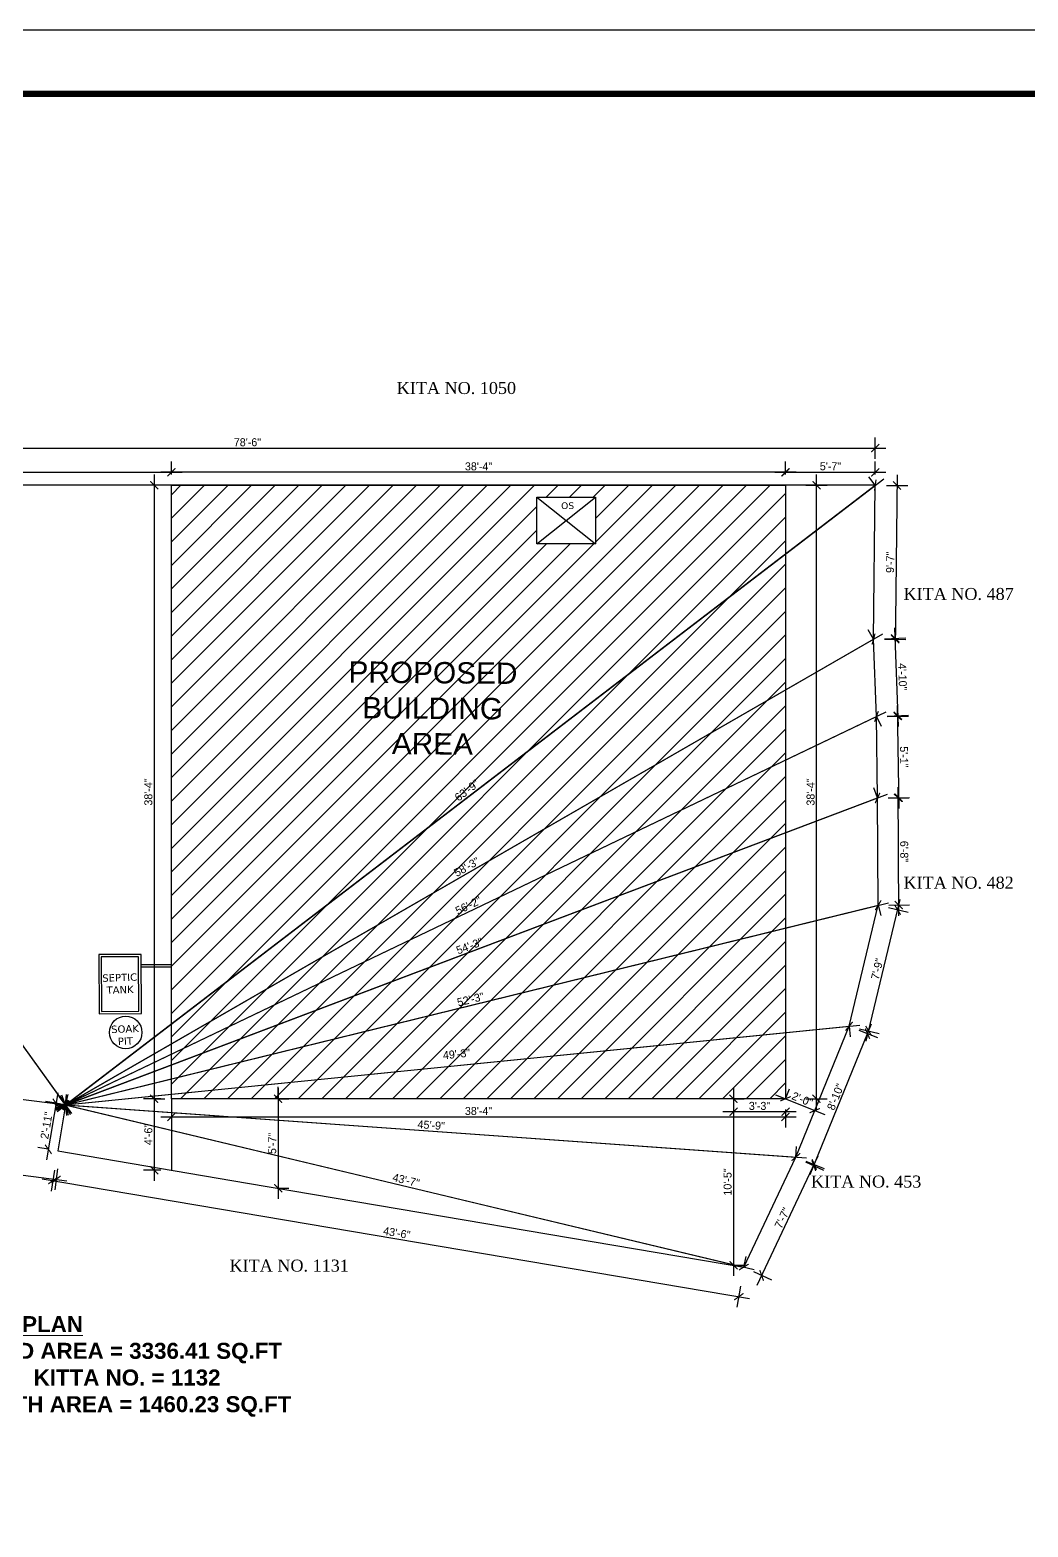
# Model space of a CAD drawing. Header units: inches. Extents: x 3672 to 10975, y -27382 to -746.
# Drawn here: x 4692 to 5441, y -23316 to -22194 of the extents above; entities that cross this region are included whole.
import ezdxf

# ---------------------------------------------------------------- set-up
doc = ezdxf.new("R2010")
doc.units = ezdxf.units.IN
doc.header["$LTSCALE"] = 17
doc.header["$MEASUREMENT"] = 0
for name, color, linetype, lineweight in [('25 BOT BAR', 12, 'Continuous', 25), ('DOOR & WIN', 1, 'Continuous', 25), ('OUTLINE', 1, 'Continuous', 25), ('TEXT', 231, 'Continuous', 20), ('Toilet', 7, 'Continuous', 25)]:
    doc.layers.add(name, color=color, linetype=linetype, lineweight=lineweight)
doc.styles.add('ARCHITECTURE', font='stylu.ttf')
doc.dimstyles.new('8 SCALE', dxfattribs={"dimscale": 0, "dimtxt": 6, "dimasz": 6, "dimexe": 8, "dimexo": 8, "dimgap": 1.25, "dimtad": 1, "dimdec": 0, "dimzin": 3, "dimdsep": 46, "dimlunit": 4, "dimtxsty": 'ARCHITECTURE', "dimblk": 'ARCHTICK', "dimcen": 8, "dimdle": 8, "dimclrd": 5, "dimclre": 5, "dimclrt": 7, "dimadec": 0, "dimazin": 0, "dimtfac": 0.75, "dimtdec": 0, "dimtix": 1, "dimtmove": 2, "dimatfit": 3, "dimldrblk": 'ARCHTICK', "dimfxl": 8, "dimfxlon": 1, "dimtolj": 1, "dimtzin": 0, "dimlwd": -1, "dimlwe": -1, "dimarcsym": 0})

# ---------------------------------------------------------------- blocks, each defined once
blk = doc.blocks.new('_ArchTick')
at = {"color": 0, "linetype": 'ByBlock', "const_width": 0.15}
blk.add_lwpolyline([(-0.5, -0.5), (0.5, 0.5)], dxfattribs=at)
blk = doc.blocks.new('*D2831')
at = {"layer": 'Defpoints', "color": 0, "transparency": 16777216}
for p in [(5326.1, -22507.3), (4384.5, -22535.1), (5326.1, -22535.1)]:
    blk.add_point(p, dxfattribs=at)
at = {"layer": 'OUTLINE', "color": 5, "transparency": 16777216}
for p, q in [((4384.5, -22515.3), (4384.5, -22499.3)), ((5326.1, -22515.3), (5326.1, -22499.3)), ((4376.5, -22507.3), (5334.1, -22507.3))]:
    blk.add_line(p, q, dxfattribs=at)
at = {"layer": 'OUTLINE', "color": 5, "transparency": 16777216, "xscale": 6, "yscale": 6, "zscale": 6, "rotation": 180}
blk.add_blockref('_ArchTick', (4384.5, -22507.3), dxfattribs=at)
at = {"layer": 'OUTLINE', "color": 5, "transparency": 16777216, "xscale": 6, "yscale": 6, "zscale": 6}
blk.add_blockref('_ArchTick', (5326.1, -22507.3), dxfattribs=at)
at = {"layer": 'OUTLINE', "color": 7, "transparency": 16777216, "insert": (4855.3, -22502.9), "char_height": 6, "attachment_point": 5, "style": 'ARCHITECTURE'}
blk.add_mtext('\\A1;78\'-6"', dxfattribs=at)
blk = doc.blocks.new('*D2820')
at = {"layer": 'Defpoints', "color": 0, "transparency": 16777216}
for p in [(4798.3, -22535.1), (4785.4, -22995.1), (4798.3, -22995.1)]:
    blk.add_point(p, dxfattribs=at)
at = {"layer": 'OUTLINE', "color": 5, "transparency": 16777216}
for p, q in [((4785.4, -22527.1), (4785.4, -23003.1)), ((4790.3, -22535.1), (4777.4, -22535.1)), ((4790.3, -22995.1), (4777.4, -22995.1))]:
    blk.add_line(p, q, dxfattribs=at)
at = {"layer": 'OUTLINE', "color": 5, "transparency": 16777216, "xscale": 6, "yscale": 6, "zscale": 6}
for p, rotation in [((4785.4, -22535.1), 90), ((4785.4, -22995.1), 270)]:
    blk.add_blockref('_ArchTick', p, dxfattribs=dict(at, rotation=rotation))
at = {"layer": 'OUTLINE', "color": 7, "transparency": 16777216, "insert": (4781, -22765.1), "char_height": 6, "attachment_point": 5, "rotation": 90, "style": 'ARCHITECTURE'}
blk.add_mtext('\\A1;38\'-4"', dxfattribs=at)
blk = doc.blocks.new('*D2821')
at = {"layer": 'Defpoints', "color": 0, "transparency": 16777216}
for p in [(4798.3, -22995.1), (5258.8, -22995.1), (5258.8, -23008.7)]:
    blk.add_point(p, dxfattribs=at)
at = {"layer": 'OUTLINE', "color": 5, "transparency": 16777216}
for p, q in [((4790.3, -23008.7), (5266.8, -23008.7)), ((4798.3, -23003.1), (4798.3, -23016.7)), ((5258.8, -23003.1), (5258.8, -23016.7))]:
    blk.add_line(p, q, dxfattribs=at)
at = {"layer": 'OUTLINE', "color": 5, "transparency": 16777216, "xscale": 6, "yscale": 6, "zscale": 6, "rotation": 180}
blk.add_blockref('_ArchTick', (4798.3, -23008.7), dxfattribs=at)
at = {"layer": 'OUTLINE', "color": 5, "transparency": 16777216, "xscale": 6, "yscale": 6, "zscale": 6}
blk.add_blockref('_ArchTick', (5258.8, -23008.7), dxfattribs=at)
at = {"layer": 'OUTLINE', "color": 7, "transparency": 16777216, "insert": (5028.6, -23004.3), "char_height": 6, "attachment_point": 5, "style": 'ARCHITECTURE'}
blk.add_mtext('\\A1;38\'-4"', dxfattribs=at)
blk = doc.blocks.new('*D2822')
at = {"layer": 'Defpoints', "color": 0, "transparency": 16777216}
for p in [(5258.8, -22535.1), (5282, -22535.1), (5258.8, -22995.1)]:
    blk.add_point(p, dxfattribs=at)
at = {"layer": 'OUTLINE', "color": 5, "transparency": 16777216}
for p, q in [((5282, -23003.1), (5282, -22527.1)), ((5274, -22535.1), (5290, -22535.1)), ((5274, -22995.1), (5290, -22995.1))]:
    blk.add_line(p, q, dxfattribs=at)
at = {"layer": 'OUTLINE', "color": 5, "transparency": 16777216, "xscale": 6, "yscale": 6, "zscale": 6}
for p, rotation in [((5282, -22535.1), 90), ((5282, -22995.1), 270)]:
    blk.add_blockref('_ArchTick', p, dxfattribs=dict(at, rotation=rotation))
at = {"layer": 'OUTLINE', "color": 7, "transparency": 16777216, "insert": (5277.6, -22765.1), "char_height": 6, "attachment_point": 5, "rotation": 90, "style": 'ARCHITECTURE'}
blk.add_mtext('\\A1;38\'-4"', dxfattribs=at)
blk = doc.blocks.new('*D2823')
at = {"layer": 'Defpoints', "color": 0, "transparency": 16777216}
for p in [(4798.3, -22525.4), (4798.3, -22535.1), (5258.8, -22535.1)]:
    blk.add_point(p, dxfattribs=at)
at = {"layer": 'OUTLINE', "color": 5, "transparency": 16777216}
for p, q in [((4798.3, -22527.1), (4798.3, -22517.4)), ((5258.8, -22527.1), (5258.8, -22517.4)), ((5266.8, -22525.4), (4790.3, -22525.4))]:
    blk.add_line(p, q, dxfattribs=at)
at = {"layer": 'OUTLINE', "color": 5, "transparency": 16777216, "xscale": 6, "yscale": 6, "zscale": 6, "rotation": 180}
blk.add_blockref('_ArchTick', (4798.3, -22525.4), dxfattribs=at)
at = {"layer": 'OUTLINE', "color": 5, "transparency": 16777216, "xscale": 6, "yscale": 6, "zscale": 6}
blk.add_blockref('_ArchTick', (5258.8, -22525.4), dxfattribs=at)
at = {"layer": 'OUTLINE', "color": 7, "transparency": 16777216, "insert": (5028.6, -22521), "char_height": 6, "attachment_point": 5, "style": 'ARCHITECTURE'}
blk.add_mtext('\\A1;38\'-4"', dxfattribs=at)
blk = doc.blocks.new('*D2824')
at = {"layer": 'Defpoints', "color": 0, "transparency": 16777216}
for p in [(5326.1, -22525.4), (5258.8, -22535.1), (5326.1, -22535.1)]:
    blk.add_point(p, dxfattribs=at)
at = {"layer": 'OUTLINE', "color": 5, "transparency": 16777216}
for p, q in [((5258.8, -22527.1), (5258.8, -22517.4)), ((5326.1, -22527.1), (5326.1, -22517.4)), ((5250.8, -22525.4), (5334.1, -22525.4))]:
    blk.add_line(p, q, dxfattribs=at)
at = {"layer": 'OUTLINE', "color": 5, "transparency": 16777216, "xscale": 6, "yscale": 6, "zscale": 6, "rotation": 180}
blk.add_blockref('_ArchTick', (5258.8, -22525.4), dxfattribs=at)
at = {"layer": 'OUTLINE', "color": 5, "transparency": 16777216, "xscale": 6, "yscale": 6, "zscale": 6}
blk.add_blockref('_ArchTick', (5326.1, -22525.4), dxfattribs=at)
at = {"layer": 'OUTLINE', "color": 7, "transparency": 16777216, "insert": (5292.5, -22520.9), "char_height": 6, "attachment_point": 5, "style": 'ARCHITECTURE'}
blk.add_mtext('\\A1;5\'-7"', dxfattribs=at)
blk = doc.blocks.new('*D2832')
at = {"layer": 'Defpoints', "color": 0, "transparency": 16777216}
for p in [(4798.3, -22525.4), (4384.5, -22535.1), (4798.3, -22535.1)]:
    blk.add_point(p, dxfattribs=at)
at = {"layer": 'OUTLINE', "color": 5, "transparency": 16777216}
for p, q in [((4384.5, -22527.1), (4384.5, -22517.4)), ((4798.3, -22527.1), (4798.3, -22517.4)), ((4376.5, -22525.4), (4806.3, -22525.4))]:
    blk.add_line(p, q, dxfattribs=at)
at = {"layer": 'OUTLINE', "color": 5, "transparency": 16777216, "xscale": 6, "yscale": 6, "zscale": 6, "rotation": 180}
blk.add_blockref('_ArchTick', (4384.5, -22525.4), dxfattribs=at)
at = {"layer": 'OUTLINE', "color": 5, "transparency": 16777216, "xscale": 6, "yscale": 6, "zscale": 6}
blk.add_blockref('_ArchTick', (4798.3, -22525.4), dxfattribs=at)
at = {"layer": 'OUTLINE', "color": 7, "transparency": 16777216, "insert": (4591.4, -22521), "char_height": 6, "attachment_point": 5, "style": 'ARCHITECTURE'}
blk.add_mtext('\\A1;34\'-6"', dxfattribs=at)
blk = doc.blocks.new('*D2833')
at = {"layer": 'Defpoints', "color": 0, "transparency": 16777216}
for p in [(4384.5, -22535.1), (4384.5, -22535.1), (4718.9, -22999.7)]:
    blk.add_point(p, dxfattribs=at)
at = {"layer": 'OUTLINE', "color": 5, "transparency": 16777216}
for p, q in [((4723.6, -23006.2), (4379.9, -22528.6)), ((4384.5, -22535.1), (4391, -22530.4)), ((4718.9, -22999.7), (4725.4, -22995.1))]:
    blk.add_line(p, q, dxfattribs=at)
at = {"layer": 'OUTLINE', "color": 5, "transparency": 16777216, "xscale": 6, "yscale": 6, "zscale": 6}
for p, rotation in [((4384.5, -22535.1), 125.7398794609257), ((4718.9, -22999.7), 305.7398794609257)]:
    blk.add_blockref('_ArchTick', p, dxfattribs=dict(at, rotation=rotation))
at = {"layer": 'OUTLINE', "color": 7, "transparency": 16777216, "insert": (4555.4, -22764.8), "char_height": 6, "attachment_point": 5, "rotation": 305.7399, "style": 'ARCHITECTURE'}
blk.add_mtext('\\A1;47\'-8"', dxfattribs=at)
blk = doc.blocks.new('*D2834')
at = {"layer": 'Defpoints', "color": 0, "transparency": 16777216}
for p in [(5326.1, -22535.1), (5326.1, -22535.1), (4718.9, -22999.7)]:
    blk.add_point(p, dxfattribs=at)
at = {"layer": 'OUTLINE', "color": 5, "transparency": 16777216}
for p, q in [((5326.1, -22535.1), (5321.3, -22528.7)), ((4712.6, -23004.6), (5332.5, -22530.2)), ((4718.9, -22999.7), (4714.1, -22993.4))]:
    blk.add_line(p, q, dxfattribs=at)
at = {"layer": 'OUTLINE', "color": 5, "transparency": 16777216, "xscale": 6, "yscale": 6, "zscale": 6}
for p, rotation in [((5326.1, -22535.1), 37.42406054625734), ((4718.9, -22999.7), 217.4240605462573)]:
    blk.add_blockref('_ArchTick', p, dxfattribs=dict(at, rotation=rotation))
at = {"layer": 'OUTLINE', "color": 7, "transparency": 16777216, "insert": (5019.9, -22763.9), "char_height": 6, "attachment_point": 5, "rotation": 37.4241, "style": 'ARCHITECTURE'}
blk.add_mtext('\\A1;63\'-9"', dxfattribs=at)
blk = doc.blocks.new('*D2835')
at = {"layer": 'Defpoints', "color": 0, "transparency": 16777216}
for p in [(5324.8, -22650.5), (5324.8, -22650.5), (4718.9, -22999.7)]:
    blk.add_point(p, dxfattribs=at)
at = {"layer": 'OUTLINE', "color": 5, "transparency": 16777216}
for p, q in [((4712, -23003.7), (5331.8, -22646.5)), ((5324.8, -22650.5), (5320.8, -22643.5)), ((4718.9, -22999.7), (4714.9, -22992.8))]:
    blk.add_line(p, q, dxfattribs=at)
at = {"layer": 'OUTLINE', "color": 5, "transparency": 16777216, "xscale": 6, "yscale": 6, "zscale": 6}
for p, rotation in [((5324.8, -22650.5), 29.9628281040073), ((4718.9, -22999.7), 209.9628281040073)]:
    blk.add_blockref('_ArchTick', p, dxfattribs=dict(at, rotation=rotation))
at = {"layer": 'OUTLINE', "color": 7, "transparency": 16777216, "insert": (5019.7, -22821.3), "char_height": 6, "attachment_point": 5, "rotation": 29.9628, "style": 'ARCHITECTURE'}
blk.add_mtext('\\A1;58\'-3"', dxfattribs=at)
blk = doc.blocks.new('*D2836')
at = {"layer": 'Defpoints', "color": 0, "transparency": 16777216}
for p in [(5327, -22708.5), (5327, -22708.5), (4718.9, -22999.7)]:
    blk.add_point(p, dxfattribs=at)
at = {"layer": 'OUTLINE', "color": 5, "transparency": 16777216}
for p, q in [((4711.7, -23003.2), (5334.2, -22705)), ((5327, -22708.5), (5330.4, -22715.7)), ((4718.9, -22999.7), (4722.4, -23007))]:
    blk.add_line(p, q, dxfattribs=at)
at = {"layer": 'OUTLINE', "color": 5, "transparency": 16777216, "xscale": 6, "yscale": 6, "zscale": 6}
for p, rotation in [((5327, -22708.5), 25.5953412940383), ((4718.9, -22999.7), 205.5953412940383)]:
    blk.add_blockref('_ArchTick', p, dxfattribs=dict(at, rotation=rotation))
at = {"layer": 'OUTLINE', "color": 7, "transparency": 16777216, "insert": (5021, -22850.2), "char_height": 6, "attachment_point": 5, "rotation": 25.5953, "style": 'ARCHITECTURE'}
blk.add_mtext('\\A1;56\'-2"', dxfattribs=at)
blk = doc.blocks.new('*D2837')
at = {"layer": 'Defpoints', "color": 0, "transparency": 16777216}
for p in [(5327.8, -22769.6), (5327.8, -22769.6), (4718.9, -22999.7)]:
    blk.add_point(p, dxfattribs=at)
at = {"layer": 'OUTLINE', "color": 5, "transparency": 16777216}
for p, q in [((5327.8, -22769.6), (5325, -22762.1)), ((4711.4, -23002.6), (5335.3, -22766.8)), ((4718.9, -22999.7), (4716.1, -22992.3))]:
    blk.add_line(p, q, dxfattribs=at)
at = {"layer": 'OUTLINE', "color": 5, "transparency": 16777216, "xscale": 6, "yscale": 6, "zscale": 6}
for p, rotation in [((5327.8, -22769.6), 20.7046822510771), ((4718.9, -22999.7), 200.7046822510771)]:
    blk.add_blockref('_ArchTick', p, dxfattribs=dict(at, rotation=rotation))
at = {"layer": 'OUTLINE', "color": 7, "transparency": 16777216, "insert": (5021.8, -22880.6), "char_height": 6, "attachment_point": 5, "rotation": 20.7047, "style": 'ARCHITECTURE'}
blk.add_mtext('\\A1;54\'-3"', dxfattribs=at)
blk = doc.blocks.new('*D2838')
at = {"layer": 'Defpoints', "color": 0, "transparency": 16777216}
for p in [(5328.3, -22850), (5328.3, -22850), (4718.9, -22999.7)]:
    blk.add_point(p, dxfattribs=at)
at = {"layer": 'OUTLINE', "color": 5, "transparency": 16777216}
for p, q in [((4711.2, -23001.7), (5336, -22848.1)), ((5328.3, -22850), (5330.2, -22857.7)), ((4718.9, -22999.7), (4720.8, -23007.5))]:
    blk.add_line(p, q, dxfattribs=at)
at = {"layer": 'OUTLINE', "color": 5, "transparency": 16777216, "xscale": 6, "yscale": 6, "zscale": 6}
for p, rotation in [((5328.3, -22850), 13.8089202025117), ((4718.9, -22999.7), 193.8089202025117)]:
    blk.add_blockref('_ArchTick', p, dxfattribs=dict(at, rotation=rotation))
at = {"layer": 'OUTLINE', "color": 7, "transparency": 16777216, "insert": (5022.6, -22920.6), "char_height": 6, "attachment_point": 5, "rotation": 13.8089, "style": 'ARCHITECTURE'}
blk.add_mtext('\\A1;52\'-3"', dxfattribs=at)
blk = doc.blocks.new('*D2839')
at = {"layer": 'Defpoints', "color": 0, "transparency": 16777216}
for p in [(5306.5, -22940.7), (5306.5, -22940.7), (4718.9, -22999.7)]:
    blk.add_point(p, dxfattribs=at)
at = {"layer": 'OUTLINE', "color": 5, "transparency": 16777216}
for p, q in [((4711, -23000.5), (5314.5, -22939.9)), ((5306.5, -22940.7), (5307.3, -22948.6)), ((4718.9, -22999.7), (4719.7, -23007.7))]:
    blk.add_line(p, q, dxfattribs=at)
at = {"layer": 'OUTLINE', "color": 5, "transparency": 16777216, "xscale": 6, "yscale": 6, "zscale": 6}
for p, rotation in [((5306.5, -22940.7), 5.739358290256903), ((4718.9, -22999.7), 185.7393582902569)]:
    blk.add_blockref('_ArchTick', p, dxfattribs=dict(at, rotation=rotation))
at = {"layer": 'OUTLINE', "color": 7, "transparency": 16777216, "insert": (5012.1, -22961.6), "char_height": 6, "attachment_point": 5, "rotation": 5.7394, "style": 'ARCHITECTURE'}
blk.add_mtext('\\A1;49\'-3"', dxfattribs=at)
blk = doc.blocks.new('*D2840')
at = {"layer": 'Defpoints', "color": 0, "transparency": 16777216}
for p in [(4718.9, -22999.7), (5266.6, -23038.8), (5266.6, -23038.8)]:
    blk.add_point(p, dxfattribs=at)
at = {"layer": 'OUTLINE', "color": 5, "transparency": 16777216}
for p, q in [((4710.9, -22999.2), (5274.6, -23039.4)), ((4718.9, -22999.7), (4719.5, -22991.8)), ((5266.6, -23038.8), (5267.1, -23030.9))]:
    blk.add_line(p, q, dxfattribs=at)
at = {"layer": 'OUTLINE', "color": 5, "transparency": 16777216, "xscale": 6, "yscale": 6, "zscale": 6}
for p, rotation in [((4718.9, -22999.7), 175.9170253960501), ((5266.6, -23038.8), 355.9170253960501)]:
    blk.add_blockref('_ArchTick', p, dxfattribs=dict(at, rotation=rotation))
at = {"layer": 'OUTLINE', "color": 7, "transparency": 16777216, "insert": (4993.1, -23014.9), "char_height": 6, "attachment_point": 5, "rotation": 355.917, "style": 'ARCHITECTURE'}
blk.add_mtext('\\A1;45\'-9"', dxfattribs=at)
blk = doc.blocks.new('*D2841')
at = {"layer": 'Defpoints', "color": 0, "transparency": 16777216}
for p in [(4718.9, -22999.7), (5227.5, -23121.3), (5227.5, -23121.3)]:
    blk.add_point(p, dxfattribs=at)
at = {"layer": 'OUTLINE', "color": 5, "transparency": 16777216}
for p, q in [((4711.1, -22997.9), (5235.3, -23123.1)), ((4718.9, -22999.7), (4720.8, -22992)), ((5227.5, -23121.3), (5229.4, -23113.5))]:
    blk.add_line(p, q, dxfattribs=at)
at = {"layer": 'OUTLINE', "color": 5, "transparency": 16777216, "xscale": 6, "yscale": 6, "zscale": 6}
for p, rotation in [((4718.9, -22999.7), 166.5628021424033), ((5227.5, -23121.3), 346.5628021424033)]:
    blk.add_blockref('_ArchTick', p, dxfattribs=dict(at, rotation=rotation))
at = {"layer": 'OUTLINE', "color": 7, "transparency": 16777216, "insert": (4974.3, -23056.2), "char_height": 6, "attachment_point": 5, "rotation": 346.5628, "style": 'ARCHITECTURE'}
blk.add_mtext('\\A1;43\'-7"', dxfattribs=at)
blk = doc.blocks.new('*D2842')
at = {"layer": 'Defpoints', "color": 0, "transparency": 16777216}
for p in [(4718.9, -22999.7), (4706, -23033), (4713.1, -23034.2)]:
    blk.add_point(p, dxfattribs=at)
at = {"layer": 'OUTLINE', "color": 5, "transparency": 16777216}
for p, q in [((4711.8, -22998.5), (4703.9, -22997.2)), ((4713.1, -22990.7), (4704.7, -23040.9)), ((4706, -23033), (4698.1, -23031.7))]:
    blk.add_line(p, q, dxfattribs=at)
at = {"layer": 'OUTLINE', "color": 5, "transparency": 16777216, "xscale": 6, "yscale": 6, "zscale": 6}
for p, rotation in [((4711.8, -22998.5), 80.49455252683555), ((4706, -23033), 260.4945525268356)]:
    blk.add_blockref('_ArchTick', p, dxfattribs=dict(at, rotation=rotation))
at = {"layer": 'OUTLINE', "color": 7, "transparency": 16777216, "insert": (4704.6, -23015.1), "char_height": 6, "attachment_point": 5, "rotation": 80.4946, "style": 'ARCHITECTURE'}
blk.add_mtext('\\A1;2\'-11"', dxfattribs=at)
blk = doc.blocks.new('*D2843')
at = {"layer": 'Defpoints', "color": 0, "transparency": 16777216}
for p in [(4341.6, -22951.9), (4718.9, -22999.7), (4711.8, -23055.6)]:
    blk.add_point(p, dxfattribs=at)
at = {"layer": 'OUTLINE', "color": 5, "transparency": 16777216}
for p, q in [((4335.6, -22999.8), (4333.5, -23015.7)), ((4326.6, -23006.7), (4719.8, -23056.6)), ((4712.9, -23047.6), (4710.8, -23063.5))]:
    blk.add_line(p, q, dxfattribs=at)
at = {"layer": 'OUTLINE', "color": 5, "transparency": 16777216, "xscale": 6, "yscale": 6, "zscale": 6}
for p, rotation in [((4334.5, -23007.7), 172.7744740016134), ((4711.8, -23055.6), 352.7744740016134)]:
    blk.add_blockref('_ArchTick', p, dxfattribs=dict(at, rotation=rotation))
at = {"layer": 'OUTLINE', "color": 7, "transparency": 16777216, "insert": (4523.7, -23027.3), "char_height": 6, "attachment_point": 5, "rotation": 352.7745, "style": 'ARCHITECTURE'}
blk.add_mtext('\\A1;31\'-8"', dxfattribs=at)
blk = doc.blocks.new('*D2847')
at = {"layer": 'Defpoints', "color": 0, "transparency": 16777216}
for p in [(5324.8, -22650.5), (5341, -22649.9), (5327, -22708.5)]:
    blk.add_point(p, dxfattribs=at)
at = {"layer": 'OUTLINE', "color": 5, "transparency": 16777216}
for p, q in [((5333, -22650.2), (5349, -22649.6)), ((5343.4, -22715.9), (5340.7, -22641.9)), ((5335.1, -22708.2), (5351.1, -22707.6))]:
    blk.add_line(p, q, dxfattribs=at)
at = {"layer": 'OUTLINE', "color": 5, "transparency": 16777216, "xscale": 6, "yscale": 6, "zscale": 6}
for p, rotation in [((5341, -22649.9), 92.10600920899331), ((5343.1, -22707.9), 272.1060092089933)]:
    blk.add_blockref('_ArchTick', p, dxfattribs=dict(at, rotation=rotation))
at = {"layer": 'OUTLINE', "color": 7, "transparency": 16777216, "insert": (5346.5, -22678.7), "char_height": 6, "attachment_point": 5, "rotation": 272.106, "style": 'ARCHITECTURE'}
blk.add_mtext('\\A1;4\'-10"', dxfattribs=at)
blk = doc.blocks.new('*D2848')
at = {"layer": 'Defpoints', "color": 0, "transparency": 16777216}
for p in [(5327, -22708.5), (5342.9, -22708.3), (5327.8, -22769.6)]:
    blk.add_point(p, dxfattribs=at)
at = {"layer": 'OUTLINE', "color": 5, "transparency": 16777216}
for p, q in [((5335, -22708.4), (5350.9, -22708.2)), ((5343.9, -22777.4), (5342.8, -22700.3)), ((5335.8, -22769.5), (5351.7, -22769.3))]:
    blk.add_line(p, q, dxfattribs=at)
at = {"layer": 'OUTLINE', "color": 5, "transparency": 16777216, "xscale": 6, "yscale": 6, "zscale": 6}
for p, rotation in [((5342.9, -22708.3), 90.79564873130437), ((5343.7, -22769.4), 270.7956487313044)]:
    blk.add_blockref('_ArchTick', p, dxfattribs=dict(at, rotation=rotation))
at = {"layer": 'OUTLINE', "color": 7, "transparency": 16777216, "insert": (5347.7, -22738.8), "char_height": 6, "attachment_point": 5, "rotation": 270.7956, "style": 'ARCHITECTURE'}
blk.add_mtext('\\A1;5\'-1"', dxfattribs=at)
blk = doc.blocks.new('*D2849')
at = {"layer": 'Defpoints', "color": 0, "transparency": 16777216}
for p in [(5327.8, -22769.6), (5343.2, -22769.5), (5328.3, -22850)]:
    blk.add_point(p, dxfattribs=at)
at = {"layer": 'OUTLINE', "color": 5, "transparency": 16777216}
for p, q in [((5343.7, -22857.9), (5343.2, -22761.5)), ((5335.8, -22769.6), (5351.2, -22769.5)), ((5336.3, -22849.9), (5351.7, -22849.8))]:
    blk.add_line(p, q, dxfattribs=at)
at = {"layer": 'OUTLINE', "color": 5, "transparency": 16777216, "xscale": 6, "yscale": 6, "zscale": 6}
for p, rotation in [((5343.2, -22769.5), 90.34103641696842), ((5343.7, -22849.9), 270.3410364169684)]:
    blk.add_blockref('_ArchTick', p, dxfattribs=dict(at, rotation=rotation))
at = {"layer": 'OUTLINE', "color": 7, "transparency": 16777216, "insert": (5347.8, -22809.7), "char_height": 6, "attachment_point": 5, "rotation": 270.341, "style": 'ARCHITECTURE'}
blk.add_mtext('\\A1;6\'-8"', dxfattribs=at)
blk = doc.blocks.new('*D2850')
at = {"layer": 'Defpoints', "color": 0, "transparency": 16777216}
for p in [(5328.3, -22850), (5342.9, -22853.5), (5306.5, -22940.7)]:
    blk.add_point(p, dxfattribs=at)
at = {"layer": 'OUTLINE', "color": 5, "transparency": 16777216}
for p, q in [((5319.2, -22952), (5344.7, -22845.7)), ((5336.1, -22851.8), (5350.7, -22855.3)), ((5314.3, -22942.6), (5328.9, -22946.1))]:
    blk.add_line(p, q, dxfattribs=at)
at = {"layer": 'OUTLINE', "color": 5, "transparency": 16777216, "xscale": 6, "yscale": 6, "zscale": 6}
for p, rotation in [((5342.9, -22853.5), 76.5000800018963), ((5321.1, -22944.2), 256.5000800018963)]:
    blk.add_blockref('_ArchTick', p, dxfattribs=dict(at, rotation=rotation))
at = {"layer": 'OUTLINE', "color": 7, "transparency": 16777216, "insert": (5327.6, -22897.8), "char_height": 6, "attachment_point": 5, "rotation": 76.5001, "style": 'ARCHITECTURE'}
blk.add_mtext('\\A1;7\'-9"', dxfattribs=at)
blk = doc.blocks.new('*D2851')
at = {"layer": 'Defpoints', "color": 0, "transparency": 16777216}
for p in [(5306.5, -22940.7), (5320.3, -22946.3), (5266.6, -23038.8)]:
    blk.add_point(p, dxfattribs=at)
at = {"layer": 'OUTLINE', "color": 5, "transparency": 16777216}
for p, q in [((5277.3, -23051.8), (5323.3, -22938.9)), ((5313.9, -22943.7), (5327.7, -22949.3)), ((5274, -23041.8), (5287.8, -23047.5))]:
    blk.add_line(p, q, dxfattribs=at)
at = {"layer": 'OUTLINE', "color": 5, "transparency": 16777216, "xscale": 6, "yscale": 6, "zscale": 6}
for p, rotation in [((5320.3, -22946.3), 67.86620651613339), ((5280.4, -23044.4), 247.8662065161334)]:
    blk.add_blockref('_ArchTick', p, dxfattribs=dict(at, rotation=rotation))
at = {"layer": 'OUTLINE', "color": 7, "transparency": 16777216, "insert": (5296.3, -22993.7), "char_height": 6, "attachment_point": 5, "rotation": 67.8662, "style": 'ARCHITECTURE'}
blk.add_mtext('\\A1;8\'-10"', dxfattribs=at)
blk = doc.blocks.new('*D2852')
at = {"layer": 'Defpoints', "color": 0, "transparency": 16777216}
for p in [(5266.6, -23038.8), (5280, -23045.2), (5227.5, -23121.3)]:
    blk.add_point(p, dxfattribs=at)
at = {"layer": 'OUTLINE', "color": 5, "transparency": 16777216}
for p, q in [((5237.5, -23134.8), (5283.4, -23037.9)), ((5273.8, -23042.3), (5287.2, -23048.6)), ((5234.8, -23124.7), (5248.2, -23131))]:
    blk.add_line(p, q, dxfattribs=at)
at = {"layer": 'OUTLINE', "color": 5, "transparency": 16777216, "xscale": 6, "yscale": 6, "zscale": 6}
for p, rotation in [((5280, -23045.2), 64.6549877127535), ((5240.9, -23127.6), 244.6549877127535)]:
    blk.add_blockref('_ArchTick', p, dxfattribs=dict(at, rotation=rotation))
at = {"layer": 'OUTLINE', "color": 7, "transparency": 16777216, "insert": (5256.4, -23084.5), "char_height": 6, "attachment_point": 5, "rotation": 64.655, "style": 'ARCHITECTURE'}
blk.add_mtext('\\A1;7\'-7"', dxfattribs=at)
blk = doc.blocks.new('*D2825')
at = {"layer": 'Defpoints', "color": 0, "transparency": 16777216}
for p in [(5326.1, -22535.1), (5324.8, -22650.5), (5341.1, -22650.6)]:
    blk.add_point(p, dxfattribs=at)
at = {"layer": 'OUTLINE', "color": 5, "transparency": 16777216}
for p, q in [((5342.5, -22527.3), (5341, -22658.6)), ((5334.4, -22535.2), (5350.4, -22535.4)), ((5333.1, -22650.5), (5349.1, -22650.7))]:
    blk.add_line(p, q, dxfattribs=at)
at = {"layer": 'OUTLINE', "color": 5, "transparency": 16777216, "xscale": 6, "yscale": 6, "zscale": 6}
for p, rotation in [((5342.4, -22535.3), 89.34296870239271), ((5341.1, -22650.6), 269.3429687023927)]:
    blk.add_blockref('_ArchTick', p, dxfattribs=dict(at, rotation=rotation))
at = {"layer": 'OUTLINE', "color": 7, "transparency": 16777216, "insert": (5337.3, -22592.9), "char_height": 6, "attachment_point": 5, "rotation": 89.343, "style": 'ARCHITECTURE'}
blk.add_mtext('\\A1;9\'-7"', dxfattribs=at)
blk = doc.blocks.new('*D2826')
at = {"layer": 'Defpoints', "color": 0, "transparency": 16777216}
for p in [(4713.1, -23034.2), (5227.5, -23121.3), (5223.8, -23143.5)]:
    blk.add_point(p, dxfattribs=at)
at = {"layer": 'OUTLINE', "color": 5, "transparency": 16777216}
for p, q in [((4701.5, -23055.2), (5231.7, -23144.8)), ((4710.7, -23048.6), (4708.1, -23064.4)), ((5225.1, -23135.6), (5222.4, -23151.4))]:
    blk.add_line(p, q, dxfattribs=at)
at = {"layer": 'OUTLINE', "color": 5, "transparency": 16777216, "xscale": 6, "yscale": 6, "zscale": 6}
for p, rotation in [((4709.4, -23056.5), 170.3981090450754), ((5223.8, -23143.5), 350.3981090450754)]:
    blk.add_blockref('_ArchTick', p, dxfattribs=dict(at, rotation=rotation))
at = {"layer": 'OUTLINE', "color": 7, "transparency": 16777216, "insert": (4967.3, -23095.7), "char_height": 6, "attachment_point": 5, "rotation": 350.3981, "style": 'ARCHITECTURE'}
blk.add_mtext('\\A1;43\'-6"', dxfattribs=at)
blk = doc.blocks.new('*D2827')
at = {"layer": 'Defpoints', "color": 0, "transparency": 16777216}
for p in [(5258.8, -22995.1), (5280.7, -23004), (5280.7, -23004)]:
    blk.add_point(p, dxfattribs=at)
at = {"layer": 'OUTLINE', "color": 5, "transparency": 16777216}
for p, q in [((5258.8, -22995.1), (5261.8, -22987.7)), ((5251.4, -22992.1), (5288.2, -23007)), ((5280.7, -23004), (5283.8, -22996.6))]:
    blk.add_line(p, q, dxfattribs=at)
at = {"layer": 'OUTLINE', "color": 5, "transparency": 16777216, "xscale": 6, "yscale": 6, "zscale": 6}
for p, rotation in [((5258.8, -22995.1), 157.866206516134), ((5280.7, -23004), 337.866206516134)]:
    blk.add_blockref('_ArchTick', p, dxfattribs=dict(at, rotation=rotation))
at = {"layer": 'OUTLINE', "color": 7, "transparency": 16777216, "insert": (5271.4, -22995.5), "char_height": 6, "attachment_point": 5, "rotation": 337.8662, "style": 'ARCHITECTURE'}
blk.add_mtext('\\A1;2\'-0"', dxfattribs=at)
blk = doc.blocks.new('*D2828')
at = {"layer": 'Defpoints', "color": 0, "transparency": 16777216}
for p in [(5219.8, -22995.1), (5258.8, -22995.1), (5219.8, -23004.8)]:
    blk.add_point(p, dxfattribs=at)
at = {"layer": 'OUTLINE', "color": 5, "transparency": 16777216}
for p, q in [((5266.8, -23004.8), (5211.8, -23004.8)), ((5219.8, -23003.1), (5219.8, -23012.8)), ((5258.8, -23003.1), (5258.8, -23012.8))]:
    blk.add_line(p, q, dxfattribs=at)
at = {"layer": 'OUTLINE', "color": 5, "transparency": 16777216, "xscale": 6, "yscale": 6, "zscale": 6, "rotation": 180}
blk.add_blockref('_ArchTick', (5219.8, -23004.8), dxfattribs=at)
at = {"layer": 'OUTLINE', "color": 5, "transparency": 16777216, "xscale": 6, "yscale": 6, "zscale": 6}
blk.add_blockref('_ArchTick', (5258.8, -23004.8), dxfattribs=at)
at = {"layer": 'OUTLINE', "color": 7, "transparency": 16777216, "insert": (5239.3, -23000.5), "char_height": 6, "attachment_point": 5, "style": 'ARCHITECTURE'}
blk.add_mtext('\\A1;3\'-3"', dxfattribs=at)
blk = doc.blocks.new('*D2829')
at = {"layer": 'Defpoints', "color": 0, "transparency": 16777216}
for p in [(5219.8, -22995.1), (5219.8, -23120), (5219.8, -23120)]:
    blk.add_point(p, dxfattribs=at)
at = {"layer": 'OUTLINE', "color": 5, "transparency": 16777216}
for p, q in [((5219.8, -22987.1), (5219.8, -23128)), ((5219.8, -22995.1), (5227.8, -22995.1)), ((5219.8, -23120), (5227.8, -23120))]:
    blk.add_line(p, q, dxfattribs=at)
at = {"layer": 'OUTLINE', "color": 5, "transparency": 16777216, "xscale": 6, "yscale": 6, "zscale": 6}
for p, rotation in [((5219.8, -22995.1), 90), ((5219.8, -23120), 270)]:
    blk.add_blockref('_ArchTick', p, dxfattribs=dict(at, rotation=rotation))
at = {"layer": 'OUTLINE', "color": 7, "transparency": 16777216, "insert": (5215.4, -23057.5), "char_height": 6, "attachment_point": 5, "rotation": 90, "style": 'ARCHITECTURE'}
blk.add_mtext('\\A1;10\'-5"', dxfattribs=at)
blk = doc.blocks.new('*D2830')
at = {"layer": '25 BOT BAR', "color": 5, "transparency": 16777216}
for p, q in [((4878.3, -22987.1), (4878.3, -23070.2)), ((4878.3, -22995.1), (4886.3, -22995.1)), ((4878.3, -23062.2), (4886.3, -23062.2))]:
    blk.add_line(p, q, dxfattribs=at)
at = {"layer": 'Defpoints', "color": 0, "transparency": 16777216}
for p in [(4878.3, -22995.1), (4878.3, -23062.2), (4878.3, -23062.2)]:
    blk.add_point(p, dxfattribs=at)
at = {"layer": '25 BOT BAR', "color": 5, "transparency": 16777216, "xscale": 6, "yscale": 6, "zscale": 6}
for p, rotation in [((4878.3, -22995.1), 90), ((4878.3, -23062.2), 270)]:
    blk.add_blockref('_ArchTick', p, dxfattribs=dict(at, rotation=rotation))
at = {"layer": '25 BOT BAR', "color": 7, "transparency": 16777216, "insert": (4873.9, -23028.6), "char_height": 6, "attachment_point": 5, "rotation": 90, "style": 'ARCHITECTURE'}
blk.add_mtext('\\A1;5\'-7"', dxfattribs=at)
blk = doc.blocks.new('*D3155')
at = {"layer": 'Defpoints', "color": 0, "transparency": 16777216}
for p in [(4785.4, -22995.1), (4785.4, -23048.7), (4798.3, -23048.7)]:
    blk.add_point(p, dxfattribs=at)
at = {"layer": 'OUTLINE', "color": 5, "transparency": 16777216}
for p, q in [((4785.4, -22987.1), (4785.4, -23056.7)), ((4785.4, -22995.1), (4793.4, -22995.1)), ((4790.3, -23048.7), (4777.4, -23048.7))]:
    blk.add_line(p, q, dxfattribs=at)
at = {"layer": 'OUTLINE', "color": 5, "transparency": 16777216, "xscale": 6, "yscale": 6, "zscale": 6}
for p, rotation in [((4785.4, -22995.1), 90), ((4785.4, -23048.7), 270)]:
    blk.add_blockref('_ArchTick', p, dxfattribs=dict(at, rotation=rotation))
at = {"layer": 'OUTLINE', "color": 7, "transparency": 16777216, "insert": (4781, -23021.9), "char_height": 6, "attachment_point": 5, "rotation": 90, "style": 'ARCHITECTURE'}
blk.add_mtext('\\A1;4\'-6"', dxfattribs=at)

msp = doc.modelspace()

# ---------------------------------------------------------------- hatches: boundary and pattern name
at = {"layer": 'OUTLINE'}
h = msp.add_hatch(dxfattribs=at)
h.set_pattern_fill('ANSI31', color=256, scale=100)
h.set_pattern_definition([(45, (-3879.32, -5056.855), (-8.838835, 8.838835), [])])
h.paths.add_polyline_path([(5258.8, -22586.6), (4798.3, -22939), (4798.3, -22954), (5258.8, -22688.5)])
h.paths.add_polyline_path([(5258.8, -22741.1), (5258.8, -22688.5), (4798.3, -22954), (4798.3, -22961.7)])
h.paths.add_polyline_path([(5258.8, -22741.1), (4798.3, -22961.7), (4798.3, -22969.7), (5258.8, -22795.7)])
h.paths.add_polyline_path([(5258.8, -22795.7), (4798.3, -22969.7), (4798.3, -22980.2), (5258.8, -22867)])
h.paths.add_polyline_path([(5258.8, -22867), (4798.3, -22980.2), (4798.3, -22991.8), (5258.8, -22945.5)])
h.paths.add_polyline_path([(5258.8, -22945.5), (4798.3, -22991.8), (4798.3, -22995.1), (5258.8, -22995.1)])
h.paths.add_polyline_path([(5012.9, -22777.9), (5035, -22761), (5026.6, -22749.9), (5004.5, -22766.9)], flags=24)
h.paths.add_polyline_path([(4926.3, -22745.7), (5061, -22746.7), (5061.7, -22660.2), (4927, -22659.1)], flags=24)
h.paths.add_polyline_path([(5010.9, -22834.2), (5035, -22820.3), (5028.1, -22808.3), (5004, -22822.2)], flags=24)
h.paths.add_polyline_path([(5011.3, -22862.4), (5036.4, -22850.4), (5030.4, -22837.8), (5005.3, -22849.9)], flags=24)
h.paths.add_polyline_path([(5011.1, -22891.9), (5037.1, -22882.1), (5032.2, -22869.1), (5006.2, -22878.9)], flags=24)
h.paths.add_polyline_path([(5010.5, -22930.6), (5037.6, -22923.9), (5034.2, -22910.4), (5007.2, -22917.1)], flags=24)
h.paths.add_polyline_path([(4999, -22969.8), (5026.7, -22967), (5025.3, -22953.2), (4997.6, -22955.9)], flags=24)
h.paths.add_polyline_path([(5072.3, -22579.1), (5072.3, -22544.1), (5116.3, -22544.1), (5116.3, -22579.1)])
h.paths.add_polyline_path([(5258.8, -22586.6), (5258.8, -22535.1), (4798.3, -22535.1), (4798.3, -22939)])

# ---------------------------------------------------------------- linework, layer by layer
at = {"color": 4, "ltscale": 5}
for p, q in [((4775.6, -22894.4), (4798.3, -22894.4)), ((4775.6, -22896.3), (4798.3, -22896.3))]:
    msp.add_line(p, q, dxfattribs=at)
msp.add_lwpolyline([(3671.9, -24438.8), (3671.9, -22193.7), (6846.7, -22193.7), (6846.7, -24438.8)], close=True)
at = {"const_width": 4.8}
msp.add_lwpolyline([(6798.7, -24390.8), (6798.7, -22241.7), (3815.9, -22241.7), (3815.9, -24390.8)], close=True, dxfattribs=at)
at = {"color": 4, "ltscale": 5}
for points in [[(4775.8, -22931.3), (4775.5, -22886.9), (4743.8, -22887), (4744.1, -22931.5)], [(4773.9, -22929.5), (4773.7, -22888.7), (4745.7, -22888.8), (4745.9, -22929.6)]]:
    msp.add_lwpolyline(points, close=True, dxfattribs=at)
msp.add_circle((4764, -22945.4), 12.2, dxfattribs=at)
at = {"layer": '25 BOT BAR'}
for p, q in [((5072.3, -22544.1), (5116.3, -22579.1)), ((5072.3, -22579.1), (5116.3, -22544.1)), ((4878.3, -22995.1), (4878.3, -22986.1)), ((4798.3, -22995.1), (4798.3, -23048.7))]:
    msp.add_line(p, q, dxfattribs=at)
msp.add_lwpolyline([(5072.3, -22579.1), (5072.3, -22544.1), (5116.3, -22544.1), (5116.3, -22579.1)], close=True, dxfattribs=at)
at = {"layer": 'OUTLINE'}
msp.add_lwpolyline([(5258.8, -22995.1), (4798.3, -22995.1), (4798.3, -22535.1), (5258.8, -22535.1)], close=True, dxfattribs=at)
at = {"layer": 'Toilet'}
for p, q in [((4855.3, -22535.1), (4384.5, -22535.1)), ((4718.9, -22999.7), (4384.5, -22535.1)), ((4718.9, -22999.7), (5326.1, -22535.1)), ((5326.1, -22535.1), (4855.3, -22535.1)), ((5324.8, -22650.5), (5326.1, -22535.1)), ((4718.9, -22999.7), (5324.8, -22650.5)), ((5327, -22708.5), (5324.8, -22650.5)), ((4718.9, -22999.7), (5327, -22708.5)), ((5327.8, -22769.6), (5327, -22708.5)), ((4718.9, -22999.7), (5327.8, -22769.6)), ((5328.3, -22850), (5327.8, -22769.6)), ((4718.9, -22999.7), (5328.3, -22850)), ((5306.5, -22940.7), (5328.3, -22850)), ((4718.9, -22999.7), (5306.5, -22940.7)), ((5266.6, -23038.8), (5306.5, -22940.7)), ((4341.6, -22951.9), (4718.9, -22999.7)), ((4718.9, -22999.7), (4713.1, -23034.2)), ((4718.9, -22999.7), (5227.5, -23121.3)), ((4718.9, -22999.7), (5266.6, -23038.8)), ((4713.1, -23034.2), (4855.3, -23058.3)), ((5227.5, -23121.3), (5266.6, -23038.8)), ((4855.3, -23058.3), (5227.5, -23121.3))]:
    msp.add_line(p, q, dxfattribs=at)

# ---------------------------------------------------------------- texts
at = {"char_height": 9, "attachment_point": 2}
for s, insert in [('{\\fTimes New Roman|b0|i0|c0|p18;KITA NO. 1050}', (5012, -22457.7)), ('{\\fTimes New Roman|b0|i0|c0|p18;KITA NO. 487}', (5388.6, -22612.1)), ('{\\fTimes New Roman|b0|i0|c0|p18;KITA NO. 482}', (5388.6, -22828.6)), ('{\\fTimes New Roman|b0|i0|c0|p18;KITA NO. 453}', (5319.3, -23052.7)), ('{\\fTimes New Roman|b0|i0|c0|p18;KITA NO. 1131}', (4886.6, -23115.7))]:
    msp.add_mtext_dynamic_manual_height_columns(s, width=111.939, gutter_width=50, heights=[0], dxfattribs=dict(at, insert=insert))
at = {"ltscale": 0.5, "insert": (4994.5, -22667.6), "char_height": 16, "width": 479.512, "attachment_point": 2, "rotation": 359.5417}
msp.add_mtext('{\\fArial|b0|i0|c0|p34;PROPOSED \\PBUILDING\\PAREA}', dxfattribs=at)
at = {"color": 0, "char_height": 5.488, "width": 97.882, "attachment_point": 2, "rotation": 1.9353}
for s, insert in [('{\\fVerdana|b0|i0|c0|p34;SEPTIC \\PTANK}', (4759.4, -22901.5)), ('{\\fVerdana|b0|i0|c0|p34;SOAK \\PPIT}', (4763.4, -22940))]:
    msp.add_mtext(s, dxfattribs=dict(at, insert=insert))
at = {"layer": 'DOOR & WIN', "insert": (5095.4, -22550.5), "char_height": 5, "attachment_point": 5}
msp.add_mtext('{\\fVerdana|b0|i0|c0|p34;OS}', dxfattribs=at)
at = {"layer": 'TEXT', "insert": (4688.2, -23158.1), "char_height": 12, "width": 402.268, "attachment_point": 2}
msp.add_mtext('{\\fArial|b1|i0|c0|p34;\\LSITE PLAN\\P\\l                                 LAND AREA = 3336.41 SQ.FT\\P                                 KITTA NO. = 1132\\P                                 PLINTH AREA = 1460.23 SQ.FT}', dxfattribs=at)

# ---------------------------------------------------------------- dimensions: what is measured, and where the dimension line sits
at = {"layer": '25 BOT BAR'}
dim = msp.add_linear_dim(base=(4878.3, -23062.2), p1=(4878.3, -22995.1), p2=(4878.3, -23062.2), angle=90, dimstyle='8 SCALE', override={"dimscale": 1}, dxfattribs=at)
dim.commit()
dim.dimension.update_dxf_attribs({"geometry": '*D2830', "text_midpoint": (4873.9, -23028.6)})
at = {"layer": 'OUTLINE'}
for base, p1, p2, picture, middle in [((5326.1, -22507.3), (4384.5, -22535.1), (5326.1, -22535.1), '*D2831', (4855.3, -22502.9)), ((4798.3, -22525.4), (4384.5, -22535.1), (4798.3, -22535.1), '*D2832', (4591.4, -22521)), ((4798.3439, -22525.3898), (5258.807, -22535.0846), (4798.3439, -22535.0846), '*D2823', (5028.5754, -22521.0059)), ((5326.1, -22525.4), (5258.8, -22535.1), (5326.1, -22535.1), '*D2824', (5292.5, -22520.9)), ((5258.807, -23008.7243), (4798.3439, -22995.0846), (5258.807, -22995.0846), '*D2821', (5028.5754, -23004.3404)), ((5219.8, -23004.8), (5258.8, -22995.1), (5219.8, -22995.1), '*D2828', (5239.3, -23000.5))]:
    dim = msp.add_linear_dim(base=base, p1=p1, p2=p2, dimstyle='8 SCALE', override={"dimscale": 1}, dxfattribs=at)
    dim.commit()
    dim.dimension.update_dxf_attribs({"geometry": picture, "text_midpoint": middle})
for p1, p2, distance, picture, middle in [((4718.9, -22999.7), (4384.5, -22535.1), 0, '*D2833', (4555.4, -22764.8)), ((4718.9, -22999.7), (5326.1, -22535.1), 0, '*D2834', (5019.9, -22763.9)), ((5326.1, -22535.1), (5324.8, -22650.5), 16.2, '*D2825', (5337.3, -22592.9)), ((4718.9, -22999.7), (5324.8, -22650.5), 0, '*D2835', (5019.7, -22821.3)), ((5327, -22708.5), (5324.8, -22650.5), -16.2, '*D2847', (5346.5, -22678.7)), ((4718.9, -22999.7), (5327, -22708.5), 0, '*D2836', (5021, -22850.2)), ((5327.8, -22769.6), (5327, -22708.5), -15.9, '*D2848', (5347.7, -22738.8)), ((4718.9, -22999.7), (5327.8, -22769.6), 0, '*D2837', (5021.8, -22880.6)), ((5328.3, -22850), (5327.8, -22769.6), -15.4, '*D2849', (5347.8, -22809.7)), ((4718.9256, -22999.7413), (5328.2808, -22849.9687), 0, '*D2838', (5022.5579, -22920.602)), ((5306.5, -22940.7), (5328.3, -22850), -15, '*D2850', (5327.6, -22897.8)), ((5266.6, -23038.8), (5306.5, -22940.7), -14.9, '*D2851', (5296.3, -22993.7)), ((4341.6, -22951.9), (4718.9, -22999.7), -56.3, '*D2843', (4523.7, -23027.3)), ((5258.8, -22995.1), (5280.7, -23004), 0, '*D2827', (5271.4, -22995.5)), ((4718.9, -22999.7), (4713.1, -23034.2), -7.3, '*D2842', (4704.6, -23015.1)), ((4718.9, -22999.7), (5266.6, -23038.8), 0, '*D2840', (4993.1, -23014.9)), ((4718.9, -22999.7), (5227.5, -23121.3), 0, '*D2841', (4974.3, -23056.2)), ((4713.1, -23034.2), (5227.5, -23121.3), -22.6, '*D2826', (4967.3, -23095.7)), ((5227.5, -23121.3), (5266.6, -23038.8), -14.8, '*D2852', (5256.4, -23084.5))]:
    dim = msp.add_aligned_dim(p1=p1, p2=p2, distance=distance, dimstyle='8 SCALE', override={"dimscale": 1}, dxfattribs=at)
    dim.commit()
    dim.dimension.update_dxf_attribs({"geometry": picture, "text_midpoint": middle})
for base, p1, p2, picture, middle in [((4785.4, -22995.1), (4798.3, -22535.1), (4798.3, -22995.1), '*D2820', (4781, -22765.1)), ((5282, -22535.1), (5258.8, -22995.1), (5258.8, -22535.1), '*D2822', (5277.6, -22765.1)), ((4785.4, -23048.7), (4785.4, -22995.1), (4798.3, -23048.7), '*D3155', (4781, -23021.9)), ((5219.8, -23120), (5219.8, -22995.1), (5219.8, -23120), '*D2829', (5215.4, -23057.5))]:
    dim = msp.add_linear_dim(base=base, p1=p1, p2=p2, angle=90, dimstyle='8 SCALE', override={"dimscale": 1}, dxfattribs=at)
    dim.commit()
    dim.dimension.update_dxf_attribs({"geometry": picture, "text_midpoint": middle})
dim = msp.add_linear_dim(base=(5306.5, -22940.7), p1=(4718.9, -22999.7), p2=(5306.5, -22940.7), angle=5.7394, dimstyle='8 SCALE', override={"dimscale": 1}, dxfattribs=at)
dim.commit()
dim.dimension.update_dxf_attribs({"geometry": '*D2839', "text_midpoint": (5012.1, -22961.6), "dimtype": 161})

doc.saveas('drawing.dxf')
